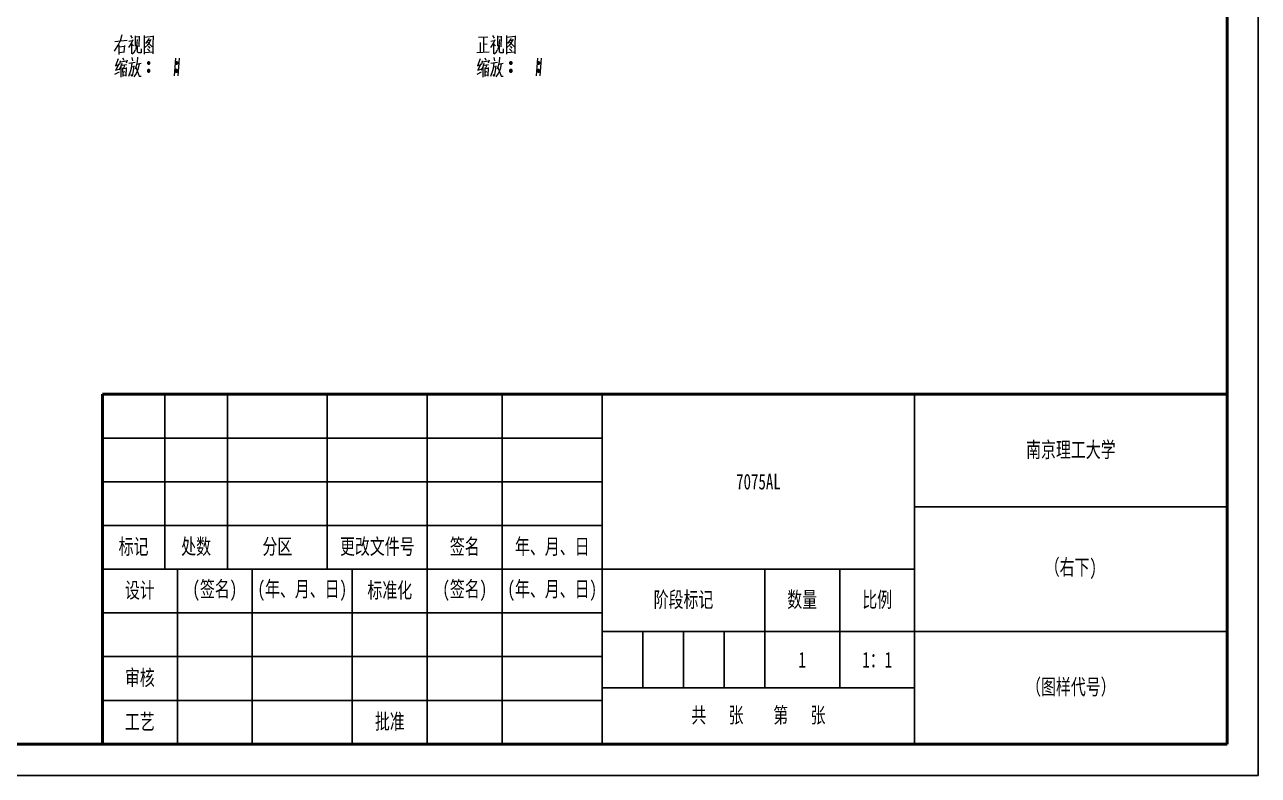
# Model space of a CAD drawing. Header units: millimetres. Extents: x 1050 to 2021, y 766 to 1186.
# Drawn here: x 1823.1 to 2020.6, y 765.6 to 885.8 of the extents above; entities that cross this region are included whole.
import ezdxf

# ---------------------------------------------------------------- set-up
doc = ezdxf.new("R2010")
doc.units = ezdxf.units.MM
doc.header["$LTSCALE"] = 0.3
for name, color, linetype, lineweight in [('粗实线', 7, 'Continuous', 50), ('细实线', 7, 'Continuous', 25), ('细文本', 7, 'Continuous', 25)]:
    doc.layers.add(name, color=color, linetype=linetype, lineweight=lineweight)
doc.styles.add('NUT Standard', font='simfang.ttf', dxfattribs={"width": 0.7, "height": 2.5})

msp = doc.modelspace()

# ---------------------------------------------------------------- linework, layer by layer
for p, q in [((2020.555, 1185.619), (2020.555, 765.619)), ((2015.555, 854.619), (2015.555, 770.619)), ((2020.555, 765.619), (1723.555, 765.619))]:
    msp.add_line(p, q)
at = {"color": 7, "lineweight": 13}
for points in [[(1837.538, 883.106), (1839.498, 883.316)], [(1838.098, 882.511), (1838.413, 883.176)], [(1838.168, 882.581), (1838.168, 881.006)], [(1838.693, 884.156), (1838.413, 883.176)], [(1840.408, 883.386), (1840.233, 882.896), (1839.743, 882.161)], [(1839.778, 883.176), (1840.338, 883.246)], [(1840.058, 884.051), (1840.338, 883.631)], [(1840.233, 882.896), (1840.233, 881.111)], [(1840.233, 882.721), (1840.548, 882.406)], [(1840.828, 884.016), (1840.828, 882.336)], [(1841.493, 883.841), (1840.828, 883.771)], [(1841.143, 883.421), (1841.038, 882.371)], [(1841.423, 882.266), (1841.493, 883.946)], [(1842.263, 884.051), (1842.263, 882.581), (1842.263, 881.076)], [(1842.263, 884.016), (1842.263, 882.616), (1842.263, 881.216)], [(1843.733, 883.876), (1842.263, 883.736)], [(1842.333, 882.126), (1842.823, 882.546)], [(1843.033, 883.596), (1842.473, 882.791)], [(1842.788, 883.036), (1843.488, 882.301)], [(1842.823, 883.246), (1843.278, 883.316)], [(1842.823, 882.546), (1843.033, 882.826)], [(1843.033, 882.826), (1843.383, 883.456)], [(1843.698, 881.251), (1843.698, 882.616), (1843.733, 884.016)], [(1895.763, 883.771), (1897.268, 883.841)], [(1896.043, 882.966), (1896.043, 881.391)], [(1896.533, 883.771), (1896.533, 882.616), (1896.533, 881.426)], [(1896.533, 882.651), (1897.163, 882.721)], [(1898.353, 883.386), (1898.178, 882.896), (1897.688, 882.161)], [(1897.723, 883.176), (1898.283, 883.246)], [(1898.003, 884.051), (1898.283, 883.631)], [(1898.178, 882.896), (1898.178, 881.111)], [(1898.178, 882.721), (1898.493, 882.406)], [(1898.773, 884.016), (1898.773, 882.336)], [(1899.438, 883.841), (1898.773, 883.771)], [(1899.088, 883.421), (1898.983, 882.371)], [(1899.368, 882.266), (1899.438, 883.946)], [(1900.208, 884.051), (1900.208, 882.581), (1900.208, 881.076)], [(1900.208, 884.016), (1900.208, 882.616), (1900.208, 881.216)], [(1901.678, 883.876), (1900.208, 883.736)], [(1900.278, 882.126), (1900.768, 882.546)], [(1900.978, 883.596), (1900.418, 882.791)], [(1900.733, 883.036), (1901.433, 882.301)], [(1900.768, 883.246), (1901.223, 883.316)], [(1900.768, 882.546), (1900.978, 882.826)], [(1900.978, 882.826), (1901.328, 883.456)], [(1901.643, 881.251), (1901.643, 882.616), (1901.678, 884.016)], [(1837.503, 881.566), (1838.098, 882.511)], [(1838.168, 882.266), (1839.078, 882.371)], [(1839.078, 881.391), (1838.168, 881.286)], [(1839.113, 882.476), (1839.008, 881.391)], [(1840.338, 881.111), (1840.618, 881.391)], [(1840.618, 881.391), (1840.863, 881.741)], [(1841.038, 882.371), (1840.863, 881.741)], [(1841.178, 880.586), (1841.108, 879.851)], [(1841.178, 881.391), (1841.178, 882.476)], [(1841.318, 881.286), (1841.178, 881.391)], [(1841.738, 881.286), (1841.318, 881.286)], [(1841.738, 881.916), (1841.738, 881.286)], [(1842.263, 881.321), (1843.628, 881.426)], [(1842.788, 881.951), (1843.138, 881.566)], [(1842.893, 882.336), (1843.138, 882.056)], [(1843.488, 882.301), (1843.663, 882.336)], [(1843.698, 881.146), (1843.698, 881.251), (1843.628, 881.426)], [(1895.483, 881.356), (1897.443, 881.461)], [(1898.283, 881.111), (1898.563, 881.391)], [(1898.563, 881.391), (1898.808, 881.741)], [(1898.983, 882.371), (1898.808, 881.741)], [(1899.123, 880.586), (1899.053, 879.851)], [(1899.123, 881.391), (1899.123, 882.476)], [(1899.263, 881.286), (1899.123, 881.391)], [(1899.683, 881.286), (1899.263, 881.286)], [(1899.683, 881.916), (1899.683, 881.286)], [(1900.208, 881.321), (1901.573, 881.426)], [(1900.733, 881.951), (1901.083, 881.566)], [(1900.838, 882.336), (1901.083, 882.056)], [(1901.433, 882.301), (1901.608, 882.336)], [(1901.643, 881.146), (1901.643, 881.251), (1901.573, 881.426)], [(1838.028, 879.291), (1837.608, 879.151)], [(1838.098, 880.306), (1837.643, 879.221)], [(1837.678, 878.521), (1838.203, 878.696)], [(1838.168, 879.536), (1837.713, 878.521)], [(1838.483, 879.011), (1838.168, 878.521)], [(1838.413, 879.991), (1838.308, 879.431)], [(1838.413, 879.851), (1839.463, 879.991)], [(1838.658, 879.571), (1838.483, 879.011)], [(1838.518, 879.081), (1838.518, 877.366)], [(1838.728, 879.291), (1839.428, 879.396)], [(1838.798, 880.481), (1838.973, 880.096)], [(1838.798, 878.871), (1838.833, 877.471)], [(1838.798, 878.766), (1839.323, 878.836)], [(1839.043, 879.326), (1838.973, 878.766)], [(1839.358, 878.941), (1839.288, 877.541)], [(1839.498, 880.096), (1839.358, 879.641)], [(1840.268, 879.711), (1840.163, 878.801), (1840.058, 878.381), (1839.743, 877.506)], [(1839.778, 879.641), (1840.828, 879.781)], [(1840.583, 879.221), (1840.478, 878.381), (1840.338, 877.541), (1840.128, 877.821)], [(1840.198, 879.046), (1840.583, 879.116)], [(1840.268, 880.551), (1840.373, 879.991)], [(1840.968, 879.221), (1840.793, 878.661)], [(1840.898, 878.976), (1841.458, 877.541)], [(1841.108, 879.851), (1840.968, 879.221)], [(1841.248, 878.591), (1840.968, 877.961)], [(1841.038, 879.466), (1841.738, 879.606)], [(1841.458, 879.536), (1841.248, 878.591)], [(1842.788, 879.676), (1843.173, 879.676)], [(1842.823, 879.781), (1843.138, 879.781)], [(1842.823, 879.536), (1843.138, 879.536)], [(1847.233, 880.411), (1847.128, 879.011), (1847.023, 877.611)], [(1847.233, 879.676), (1847.618, 879.676)], [(1847.268, 879.781), (1847.583, 879.781)], [(1847.268, 879.536), (1847.583, 879.536)], [(1847.828, 880.411), (1847.723, 879.011), (1847.618, 877.611)], [(1895.973, 879.291), (1895.553, 879.151)], [(1896.043, 880.306), (1895.588, 879.221)], [(1895.623, 878.521), (1896.148, 878.696)], [(1896.113, 879.536), (1895.658, 878.521)], [(1896.428, 879.011), (1896.113, 878.521)], [(1896.358, 879.991), (1896.253, 879.431)], [(1896.358, 879.851), (1897.408, 879.991)], [(1896.603, 879.571), (1896.428, 879.011)], [(1896.463, 879.081), (1896.463, 877.366)], [(1896.673, 879.291), (1897.373, 879.396)], [(1896.743, 880.481), (1896.918, 880.096)], [(1896.743, 878.871), (1896.778, 877.471)], [(1896.743, 878.766), (1897.268, 878.836)], [(1896.988, 879.326), (1896.918, 878.766)], [(1897.303, 878.941), (1897.233, 877.541)], [(1897.443, 880.096), (1897.303, 879.641)], [(1898.213, 879.711), (1898.108, 878.801), (1898.003, 878.381), (1897.688, 877.506)], [(1897.723, 879.641), (1898.773, 879.781)], [(1898.528, 879.221), (1898.423, 878.381), (1898.283, 877.541), (1898.073, 877.821)], [(1898.143, 879.046), (1898.528, 879.116)], [(1898.213, 880.551), (1898.318, 879.991)], [(1898.913, 879.221), (1898.738, 878.661)], [(1898.843, 878.976), (1899.403, 877.541)], [(1899.053, 879.851), (1898.913, 879.221)], [(1899.193, 878.591), (1898.913, 877.961)], [(1898.983, 879.466), (1899.683, 879.606)], [(1899.403, 879.536), (1899.193, 878.591)], [(1900.733, 879.676), (1901.118, 879.676)], [(1900.768, 879.781), (1901.083, 879.781)], [(1900.768, 879.536), (1901.083, 879.536)], [(1905.178, 880.411), (1905.073, 879.011), (1904.968, 877.611)], [(1905.178, 879.676), (1905.563, 879.676)], [(1905.213, 879.781), (1905.528, 879.781)], [(1905.213, 879.536), (1905.528, 879.536)], [(1905.773, 880.411), (1905.668, 879.011), (1905.563, 877.611)], [(1837.573, 877.856), (1838.273, 878.241)], [(1838.833, 878.206), (1839.218, 878.276)], [(1839.288, 877.716), (1838.868, 877.646)], [(1840.968, 877.961), (1840.583, 877.436)], [(1841.458, 877.541), (1841.773, 877.541)], [(1842.788, 878.416), (1843.173, 878.416)], [(1842.823, 878.521), (1843.138, 878.521)], [(1842.823, 878.276), (1843.138, 878.276)], [(1847.233, 878.416), (1847.618, 878.416)], [(1847.268, 878.521), (1847.583, 878.521)], [(1847.268, 878.276), (1847.583, 878.276)], [(1895.518, 877.856), (1896.218, 878.241)], [(1896.778, 878.206), (1897.163, 878.276)], [(1897.233, 877.716), (1896.813, 877.646)], [(1898.913, 877.961), (1898.528, 877.436)], [(1899.403, 877.541), (1899.718, 877.541)], [(1900.733, 878.416), (1901.118, 878.416)], [(1900.768, 878.521), (1901.083, 878.521)], [(1900.768, 878.276), (1901.083, 878.276)], [(1905.178, 878.416), (1905.563, 878.416)], [(1905.213, 878.521), (1905.528, 878.521)], [(1905.213, 878.276), (1905.528, 878.276)]]:
    msp.add_lwpolyline(points, dxfattribs=at)
for points in [[(1842.893, 879.466), (1843.068, 879.466), (1843.173, 879.571), (1843.173, 879.746), (1843.068, 879.851), (1842.893, 879.851), (1842.788, 879.746), (1842.788, 879.571)], [(1842.893, 878.206), (1843.068, 878.206), (1843.173, 878.311), (1843.173, 878.486), (1843.068, 878.591), (1842.893, 878.591), (1842.788, 878.486), (1842.788, 878.311)], [(1847.338, 879.466), (1847.513, 879.466), (1847.618, 879.571), (1847.618, 879.746), (1847.513, 879.851), (1847.338, 879.851), (1847.233, 879.746), (1847.233, 879.571)], [(1847.338, 878.206), (1847.513, 878.206), (1847.618, 878.311), (1847.618, 878.486), (1847.513, 878.591), (1847.338, 878.591), (1847.233, 878.486), (1847.233, 878.311)], [(1900.838, 879.466), (1901.013, 879.466), (1901.118, 879.571), (1901.118, 879.746), (1901.013, 879.851), (1900.838, 879.851), (1900.733, 879.746), (1900.733, 879.571)], [(1900.838, 878.206), (1901.013, 878.206), (1901.118, 878.311), (1901.118, 878.486), (1901.013, 878.591), (1900.838, 878.591), (1900.733, 878.486), (1900.733, 878.311)], [(1905.283, 879.466), (1905.458, 879.466), (1905.563, 879.571), (1905.563, 879.746), (1905.458, 879.851), (1905.283, 879.851), (1905.178, 879.746), (1905.178, 879.571)], [(1905.283, 878.206), (1905.458, 878.206), (1905.563, 878.311), (1905.563, 878.486), (1905.458, 878.591), (1905.283, 878.591), (1905.178, 878.486), (1905.178, 878.311)]]:
    msp.add_lwpolyline(points, close=True, dxfattribs=at)
at = {"layer": '粗实线'}
for p, q in [((2015.555, 1180.619), (2015.555, 770.619)), ((1835.555, 826.619), (2015.555, 826.619)), ((1835.555, 770.619), (1835.555, 826.619)), ((2015.555, 770.619), (1748.555, 770.619))]:
    msp.add_line(p, q, dxfattribs=at)
at = {"layer": '细实线'}
for p, q in [((1845.555, 826.619), (1845.555, 798.619)), ((1855.555, 826.619), (1855.555, 798.619)), ((1871.555, 826.619), (1871.555, 798.619)), ((1887.555, 826.619), (1887.555, 798.619)), ((1899.555, 826.619), (1899.555, 798.619)), ((1915.555, 826.619), (1915.555, 770.619)), ((1965.555, 826.619), (1965.555, 770.619)), ((1835.555, 819.619), (1915.555, 819.619)), ((1835.555, 812.619), (1915.555, 812.619)), ((1965.555, 808.619), (2015.555, 808.619)), ((1835.555, 805.619), (1915.555, 805.619)), ((1835.555, 798.619), (1965.555, 798.619)), ((1847.555, 798.619), (1847.555, 770.619)), ((1859.555, 798.619), (1859.555, 770.619)), ((1875.555, 798.619), (1875.555, 770.619)), ((1887.555, 798.619), (1887.555, 770.619)), ((1899.555, 798.619), (1899.555, 770.619)), ((1941.555, 798.619), (1941.555, 779.619)), ((1953.555, 798.619), (1953.555, 779.619)), ((1835.555, 791.619), (1915.555, 791.619)), ((1915.555, 788.619), (2015.555, 788.619)), ((1922.055, 788.619), (1922.055, 779.619)), ((1928.555, 788.619), (1928.555, 779.619)), ((1935.055, 788.619), (1935.055, 779.619)), ((1835.555, 784.619), (1915.555, 784.619)), ((1915.555, 779.619), (1965.555, 779.619)), ((1835.555, 777.619), (1915.555, 777.619))]:
    msp.add_line(p, q, dxfattribs=at)

# ---------------------------------------------------------------- texts
at = {"layer": '粗实线', "char_height": 2.5, "attachment_point": 5, "style": 'NUT Standard'}
for s, insert in [('\\pxqc;{\\fFangSong|b0|i0|c134|p49;1}', (1947.555, 784.119)), ('\\pxqc;{\\fFangSong|b0|i0|c134|p49;1：1}', (1959.555, 784.119))]:
    msp.add_mtext_dynamic_manual_height_columns(s, width=12, gutter_width=12.5, heights=[0], dxfattribs=dict(at, insert=insert))
at = {"layer": '粗实线', "char_height": 2.5, "width": 12, "attachment_point": 5, "style": 'NUT Standard'}
for s, insert in [('工艺', (1841.555, 774.119)), ('批准', (1881.555, 774.119))]:
    msp.add_mtext(s, dxfattribs=dict(at, insert=insert))
at = {"layer": '细文本', "char_height": 2.5, "attachment_point": 5, "style": 'NUT Standard'}
for s, insert, width in [('{\\fFangSong|b0|i0|c134|p49;南京理工大学}', (1990.555, 817.619), 50), ('7075AL', (1940.555, 812.619), 50), ('标记', (1840.555, 802.119), 10), ('处数', (1850.555, 802.119), 10), ('分区', (1863.555, 802.119), 16), ('更改文件号', (1879.555, 802.119), 16), ('签名', (1893.555, 802.119), 12), ('年、月、日', (1907.555, 802.119), 16), ('（右下)', (1990.555, 798.619), 50), ('设计', (1841.555, 795.119), 12), ('(签名)', (1853.555, 795.119), 12), ('(年、月、日)', (1867.555, 795.119), 16), ('标准化', (1881.555, 795.119), 12), ('(签名)', (1893.555, 795.119), 12), ('(年、月、日)', (1907.555, 795.119), 16), ('阶段标记', (1928.555, 793.619), 26), ('数量', (1947.555, 793.619), 12), ('比例', (1959.555, 793.619), 12), ('审核', (1841.555, 781.119), 12), ('（图样代号）', (1990.555, 779.619), 50), ('共   张    第   张', (1940.555, 775.119), 50)]:
    msp.add_mtext(s, dxfattribs=dict(at, insert=insert, width=width))

doc.saveas('drawing.dxf')
